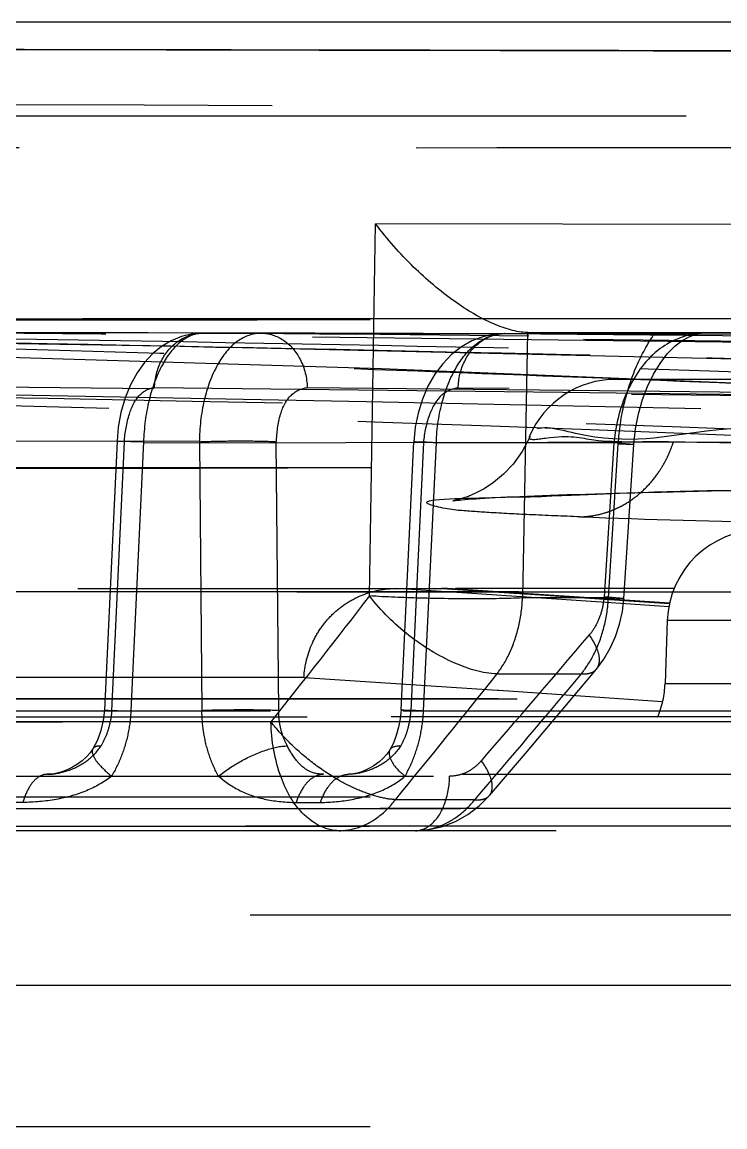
# Model space of a CAD drawing. Header units: millimetres. Extents: x 3819 to 4365, y -2661 to -1889.
# Drawn here: x 4174.694 to 4175.628, y -2173.023 to -2171.555 of the extents above; entities that cross this region are included whole.
import ezdxf

# ---------------------------------------------------------------- set-up
doc = ezdxf.new("R2010")
doc.units = ezdxf.units.MM
doc.header["$LTSCALE"] = 0.1
doc.linetypes.add('HIDDENX2', pattern=[19.05, 12.7, -6.35])
doc.layers.add('HIDDEN', color=8, linetype='HIDDENX2')

msp = doc.modelspace()

# ---------------------------------------------------------------- linework, layer by layer
at = {"layer": 'HIDDEN'}
for p, q in [((4177.6068, -2171.5545), (4171.9817, -2171.5545)), ((4177.4818, -2171.6795), (4166.4815, -2171.6795)), ((4176.5951, -2171.7211), (4167.1357, -2171.7243)), ((4167.5978, -2171.7242), (4176.8263, -2171.721)), ((4175.1556, -2172.3175), (4175.1638, -2171.8227)), ((4175.1638, -2171.8224), (4175.6808, -2171.8234)), ((4175.0118, -2171.9681), (4174.0705, -2171.9667)), ((4175.0832, -2171.9683), (4174.9348, -2171.968)), ((4174.9351, -2171.968), (4175.777, -2171.9697)), ((4175.366, -2171.9672), (4175.3591, -2172.3201)), ((4175.366, -2171.9672), (4175.5348, -2171.9685)), ((4175.6924, -2171.9679), (4175.3661, -2171.9672)), ((4175.371, -2171.9688), (4175.0832, -2171.9683)), ((4175.5962, -2171.9692), (4175.3349, -2171.9687)), ((4175.5965, -2171.9693), (4175.3353, -2171.9687)), ((4175.5348, -2171.9685), (4175.5965, -2171.9693)), ((4178.6058, -2172.0295), (4175.4833, -2172.0295)), ((4174.0134, -2172.1129), (4174.9296, -2172.1114)), ((4174.82, -2172.1119), (4174.8032, -2172.4692)), ((4174.8132, -2172.4701), (4174.8301, -2172.1128)), ((4174.8201, -2172.1118), (4174.8553, -2172.1128)), ((4174.8301, -2172.1128), (4174.8201, -2172.1118)), ((4174.8553, -2172.1128), (4174.8384, -2172.4701)), ((4175.6741, -2172.1128), (4174.8552, -2172.1145)), ((4174.9295, -2172.1129), (4174.9329, -2172.4701)), ((4175.0351, -2172.4701), (4175.0318, -2172.1129)), ((4175.1977, -2172.4691), (4175.2148, -2172.1125)), ((4175.2277, -2172.1134), (4175.2108, -2172.4701)), ((4175.2275, -2172.4701), (4175.2446, -2172.1135)), ((4175.2446, -2172.114), (4175.4806, -2172.1135)), ((4175.4806, -2172.114), (4175.4676, -2172.3188)), ((4175.5071, -2172.1162), (4175.4806, -2172.114)), ((4175.4734, -2172.3201), (4175.4865, -2172.1153)), ((4175.4865, -2172.1153), (4175.5071, -2172.1162)), ((4175.4939, -2172.321), (4175.5071, -2172.1162)), ((4175.5434, -2172.1794), (4175.576, -2172.1786)), ((4175.576, -2172.1786), (4175.6106, -2172.1779)), ((4175.6106, -2172.1779), (4175.647, -2172.1772)), ((4180.1391, -2172.3122), (4172.1791, -2172.3125)), ((4172.8627, -2172.3075), (4175.2518, -2172.3075)), ((4175.251, -2172.3114), (4175.1914, -2172.3075)), ((4175.2586, -2172.3119), (4175.251, -2172.3114)), ((4175.2517, -2172.3075), (4175.2516, -2172.3075)), ((4175.2594, -2172.3078), (4175.2517, -2172.3075)), ((4175.2518, -2172.3076), (4175.2593, -2172.3081)), ((4175.4952, -2172.323), (4175.2592, -2172.3078)), ((4175.2593, -2172.3081), (4175.3894, -2172.3165)), ((4175.5609, -2172.3075), (4175.27, -2172.3075)), ((4175.4734, -2172.3201), (4175.3591, -2172.3201)), ((4175.3894, -2172.3165), (4175.5277, -2172.3258)), ((4175.4939, -2172.321), (4175.4676, -2172.3188)), ((4175.4734, -2172.3201), (4175.4939, -2172.321)), ((4175.5542, -2172.3319), (4175.4702, -2172.3261)), ((4175.5548, -2172.3272), (4175.4952, -2172.323)), ((4175.5277, -2172.3258), (4175.5548, -2172.3277)), ((4175.5517, -2172.3502), (4175.5487, -2172.4339)), ((4178.5374, -2172.3502), (4175.5517, -2172.3502)), ((4175.3253, -2172.4211), (4175.4374, -2172.4211)), ((4175.0692, -2172.426), (4172.7392, -2172.426)), ((4175.0692, -2172.426), (4175.3253, -2172.4427)), ((4175.5487, -2172.4339), (4178.5404, -2172.4339)), ((4175.3253, -2172.4427), (4175.3276, -2172.4428)), ((4175.3276, -2172.4428), (4175.5448, -2172.4579)), ((4172.1769, -2172.4544), (4180.1732, -2172.4544)), ((4182.9466, -2172.4553), (4172.177, -2172.4538)), ((4195.5047, -2172.4781), (4148.4585, -2172.4781)), ((4150.9429, -2172.4782), (4187.1331, -2172.4782)), ((4173.2954, -2172.4701), (4195.2494, -2172.4701)), ((4173.7539, -2172.4702), (4195.2573, -2172.4702)), ((4174.8032, -2172.4692), (4174.8384, -2172.4701)), ((4174.8132, -2172.4701), (4174.8032, -2172.4692)), ((4173.4773, -2172.4848), (4175.025, -2172.4848)), ((4175.7257, -2172.4848), (4174.3671, -2172.4848)), ((4173.3745, -2172.5546), (4195.2637, -2172.5546)), ((4173.9707, -2172.5572), (4175.6929, -2172.5572)), ((4171.9817, -2172.5845), (4177.7948, -2172.5844)), ((4174.6948, -2172.5921), (4174.6606, -2172.5921)), ((4175.0582, -2172.5921), (4175.0906, -2172.5921)), ((4175.2957, -2172.5884), (4175.1902, -2172.5884)), ((4180.2497, -2172.6001), (4172.1016, -2172.6)), ((4172.1017, -2172.5999), (4181.9744, -2172.5999)), ((4171.9809, -2172.6236), (4181.9759, -2172.6235)), ((4181.9759, -2172.6237), (4171.9815, -2172.6236)), ((4177.3088, -2172.6296), (4173.5219, -2172.6296)), ((4181.9819, -2172.7421), (4161.9814, -2172.7421)), ((4177.8218, -2172.8354), (4171.9817, -2172.8352)), ((4171.9816, -2173.0226), (4177.8962, -2173.0234))]:
    msp.add_line(p, q, dxfattribs=at)
for points in [[(4176.5032, -2171.5949), (4176.3341, -2171.5945), (4176.1469, -2171.594), (4175.9437, -2171.5935), (4175.7239, -2171.5929), (4175.4873, -2171.5924), (4175.236, -2171.5919), (4174.9719, -2171.5914), (4174.6964, -2171.591), (4174.4093, -2171.5905), (4174.1108, -2171.5901), (4173.8023, -2171.5898), (4173.4859, -2171.5895), (4173.1632, -2171.5892), (4172.8361, -2171.589), (4172.5053, -2171.5889), (4172.1715, -2171.5888), (4171.8363, -2171.5888), (4171.5013, -2171.5889), (4171.1685, -2171.589), (4170.8394, -2171.5892)], [(4176.4753, -2171.5948), (4176.3074, -2171.5944), (4176.1217, -2171.5939), (4175.9189, -2171.5934), (4175.6998, -2171.5929), (4175.4658, -2171.5923), (4175.2175, -2171.5918), (4174.9559, -2171.5914), (4174.6819, -2171.5909), (4174.3963, -2171.5905), (4174.1014, -2171.5901), (4173.7997, -2171.5897), (4173.4898, -2171.5894), (4173.1725, -2171.5892), (4172.8504, -2171.589), (4172.5253, -2171.5888), (4172.1987, -2171.5888), (4171.8704, -2171.5888), (4171.5407, -2171.5888), (4171.2115, -2171.5889), (4170.885, -2171.5891)], [(4179.1691, -2172.2358), (4178.1549, -2172.1655), (4177.1506, -2172.1054), (4176.1562, -2172.0555), (4175.1717, -2172.0157), (4174.197, -2171.9859), (4173.2323, -2171.9659)], [(4181.5991, -2172.239), (4180.1753, -2172.1663), (4178.7944, -2172.1049), (4177.4565, -2172.0546), (4176.1614, -2172.015), (4174.9093, -2171.9857), (4173.7002, -2171.9663)], [(4175.0115, -2171.9681), (4174.8615, -2171.9678), (4174.7082, -2171.9676), (4174.5525, -2171.9673), (4174.3942, -2171.9671), (4174.2332, -2171.9669), (4174.0703, -2171.9667)], [(4186.3629, -2172.2533), (4184.1961, -2172.1812), (4182.1113, -2172.1178), (4180.1087, -2172.0641), (4178.1882, -2172.0209), (4176.3498, -2171.9887), (4174.5935, -2171.9674)], [(4174.9348, -2171.968), (4174.9202, -2171.9691), (4174.9057, -2171.9726), (4174.892, -2171.9782), (4174.8791, -2171.986), (4174.8672, -2171.9957), (4174.8564, -2172.0073), (4174.8467, -2172.0209), (4174.8381, -2172.0366), (4174.831, -2172.054), (4174.8253, -2172.0736), (4174.8217, -2172.0932), (4174.82, -2172.1118)], [(4190.3637, -2172.3161), (4187.5069, -2172.2319), (4184.7694, -2172.155), (4182.1512, -2172.0885), (4179.6522, -2172.0344), (4177.2725, -2171.994), (4175.0121, -2171.9681)], [(4175.3349, -2171.9687), (4175.3207, -2171.9697), (4175.3062, -2171.9729), (4175.2918, -2171.9784), (4175.2779, -2171.9863), (4175.2649, -2171.9965), (4175.253, -2172.0087), (4175.2425, -2172.0228), (4175.2334, -2172.0387), (4175.2261, -2172.0558), (4175.2204, -2172.0743), (4175.2166, -2172.0933), (4175.2148, -2172.1125)], [(4175.7766, -2171.9697), (4175.6452, -2171.9694), (4175.371, -2171.9688)], [(4175.5071, -2172.1161), (4175.5093, -2172.0952), (4175.5132, -2172.0753), (4175.5186, -2172.0565), (4175.5253, -2172.0389), (4175.5332, -2172.0228), (4175.542, -2172.0083), (4175.5516, -2171.9958), (4175.5616, -2171.9856), (4175.5715, -2171.9779), (4175.5807, -2171.9728), (4175.5888, -2171.9701), (4175.5962, -2171.9692)], [(4175.3694, -2172.1055), (4175.3589, -2172.1256), (4175.3468, -2172.1423), (4175.334, -2172.1558), (4175.3208, -2172.1667), (4175.3081, -2172.175), (4175.2968, -2172.181), (4175.2871, -2172.1851), (4175.2797, -2172.1877), (4175.2743, -2172.1892), (4175.2704, -2172.1902), (4175.2681, -2172.1907), (4175.2667, -2172.1909), (4175.2664, -2172.191), (4175.2669, -2172.1909), (4175.2681, -2172.1908), (4175.2699, -2172.1906), (4175.2723, -2172.1903), (4175.2752, -2172.19), (4175.2786, -2172.1897), (4175.2825, -2172.1893), (4175.2869, -2172.189), (4175.2918, -2172.1886), (4175.2971, -2172.1883), (4175.3029, -2172.1879), (4175.3091, -2172.1875), (4175.3157, -2172.1871), (4175.3229, -2172.1867), (4175.3304, -2172.1863), (4175.3384, -2172.1859), (4175.3469, -2172.1855), (4175.3558, -2172.1851), (4175.3652, -2172.1848), (4175.375, -2172.1844), (4175.3853, -2172.184), (4175.396, -2172.1836), (4175.4071, -2172.1832), (4175.4187, -2172.1828), (4175.4308, -2172.1824), (4175.4433, -2172.182), (4175.4562, -2172.1816), (4175.4696, -2172.1812), (4175.4834, -2172.1808), (4175.4977, -2172.1805), (4175.5125, -2172.1801), (4175.5277, -2172.1797), (4175.5434, -2172.1794)], [(4175.4576, -2172.4148), (4175.4674, -2172.4015), (4175.4759, -2172.3869), (4175.4828, -2172.3715), (4175.4882, -2172.3552), (4175.4919, -2172.3382), (4175.4939, -2172.321)], [(4175.3152, -2172.5828), (4175.3392, -2172.5549), (4175.363, -2172.5269), (4175.3868, -2172.4989), (4175.4105, -2172.4709), (4175.4341, -2172.4428), (4175.4576, -2172.4147)], [(4174.8032, -2172.4692), (4174.8017, -2172.483), (4174.7986, -2172.4966), (4174.7939, -2172.5093), (4174.7879, -2172.5207)], [(4175.1977, -2172.4691), (4175.1966, -2172.4807), (4175.1944, -2172.4921), (4175.1913, -2172.5029), (4175.1874, -2172.5131), (4175.1827, -2172.5222)], [(4174.7879, -2172.5208), (4174.7842, -2172.5261), (4174.7793, -2172.5314), (4174.7737, -2172.5365), (4174.7675, -2172.541), (4174.761, -2172.545), (4174.7544, -2172.5483), (4174.748, -2172.5508), (4174.742, -2172.5526), (4174.7365, -2172.5538), (4174.7316, -2172.5544), (4174.7274, -2172.5546)], [(4175.1826, -2172.5224), (4175.1789, -2172.5278), (4175.1741, -2172.5332), (4175.1682, -2172.5384), (4175.162, -2172.5429), (4175.1557, -2172.5466), (4175.1497, -2172.5495), (4175.1442, -2172.5516), (4175.1393, -2172.553), (4175.1349, -2172.554), (4175.1311, -2172.5544), (4175.128, -2172.5546)], [(4175.2168, -2172.6296), (4175.2349, -2172.6282), (4175.2528, -2172.6242), (4175.2701, -2172.6175), (4175.2865, -2172.6082), (4175.3016, -2172.5966), (4175.3152, -2172.5828)]]:
    msp.add_lwpolyline(points, dxfattribs=at)
for centre, radius, start, end in [((4171.1653, -2369.7547), 197.7356, 86.508012, 89.178679), ((4175.4833, -2172.1545), 0.125, 90, 156.7355), ((4175.6766, -2172.3546), 0.125, 90, 178), ((4164.0051, -2163.7174), 14.0821, 321.49421, 322.35874), ((4170.0594, -2251.6679), 79.5261, 86.098651, 86.25143), ((4163.6177, -2162.3587), 15.4974, 318.9476, 319.76266), ((4164.0697, -2163.4627), 14.3855, 320.62688, 321.4835), ((4163.6028, -2162.5424), 15.4158, 319.33262, 320.14731), ((4175.4238, -2172.4296), 0.125, 336.8957, 358)]:
    msp.add_arc(centre, radius, start, end, dxfattribs=at)
for points, knots in [([(4167.0137, -2171.5962), (4166.9935, -2171.5963), (4166.9608, -2171.5964), (4166.917, -2171.5965), (4166.8811, -2171.5966), (4166.8673, -2171.5967), (4166.8478, -2171.5967), (4166.8618, -2171.5967), (4166.8754, -2171.5966), (4166.925, -2171.5965), (4167.0109, -2171.5962), (4167.1539, -2171.5958), (4167.342, -2171.5952), (4167.6811, -2171.5943), (4168.2029, -2171.5929), (4168.7853, -2171.5917), (4169.3171, -2171.5908), (4169.757, -2171.5902), (4170.2184, -2171.5896), (4170.8646, -2171.5891), (4171.6902, -2171.5887), (4172.5211, -2171.5888), (4173.1813, -2171.5892), (4173.6626, -2171.5896), (4174.1275, -2171.5901), (4174.7026, -2171.5909), (4175.35, -2171.5921), (4175.982, -2171.5935), (4176.3425, -2171.5944), (4176.476, -2171.5948)], [0, 0, 0, 0, 0.005823, 0.010402, 0.013726, 0.015796, 0.016608, 0.017066, 0.018803, 0.021787, 0.031398, 0.045882, 0.065227, 0.089191, 0.149773, 0.225198, 0.267685, 0.312785, 0.360042, 0.409119, 0.51084, 0.613132, 0.663784, 0.713197, 0.76066, 0.806283, 0.889497, 0.959103, 1, 1, 1, 1]), ([(4167.4877, -2171.5948), (4167.6892, -2171.5943), (4168.1481, -2171.5931), (4168.9086, -2171.5915), (4169.7982, -2171.5901), (4170.7804, -2171.5891), (4171.8127, -2171.5887), (4172.8536, -2171.5889), (4173.8566, -2171.5897), (4174.7777, -2171.591), (4175.5869, -2171.5926), (4176.2262, -2171.5941), (4176.727, -2171.5955), (4176.9484, -2171.5962), (4177.1702, -2171.5969), (4177.0002, -2171.5964), (4176.9476, -2171.5962)], [0, 0, 0, 0, 0.061828, 0.140832, 0.233385, 0.334836, 0.44226, 0.550165, 0.654318, 0.74989, 0.833348, 0.901165, 0.950069, 0.977961, 0.983845, 1, 1, 1, 1]), ([(4148.9939, -2171.9481), (4152.8245, -2171.8522), (4160.4868, -2171.7082), (4171.9822, -2171.6362), (4183.4775, -2171.7082), (4191.1398, -2171.8522), (4194.9704, -2171.9482)], [0, 0, 0, 0, 0.25, 0.5, 0.75, 1, 1, 1, 1]), ([(4175.366, -2171.9672), (4175.3506, -2171.9669), (4175.3156, -2171.9558), (4175.2648, -2171.9252), (4175.2118, -2171.8801), (4175.1791, -2171.8431), (4175.1638, -2171.8227)], [0, 0, 0, 0, 0.182421, 0.420177, 0.698724, 1, 1, 1, 1]), ([(4171.9815, -2171.9514), (4172.486, -2171.9514), (4173.4943, -2171.9511), (4175.0052, -2171.9502), (4176.5124, -2171.9494), (4178.0143, -2171.9488), (4179.5086, -2171.9487), (4181.4773, -2171.9489), (4183.4236, -2171.9492), (4185.3361, -2171.9495), (4186.7167, -2171.9497), (4188.0418, -2171.9498), (4189.2894, -2171.9501), (4190.4321, -2171.9502), (4191.4473, -2171.9502), (4192.3194, -2171.9501), (4193.0402, -2171.9499), (4193.545, -2171.9496), (4193.8765, -2171.9494), (4194.1302, -2171.9492), (4194.3896, -2171.949), (4194.6455, -2171.9487), (4194.819, -2171.9484), (4194.935, -2171.9482), (4195.0334, -2171.948), (4195.1459, -2171.9478), (4195.2687, -2171.9476), (4195.3759, -2171.9474), (4195.4676, -2171.9472), (4195.545, -2171.947), (4195.6007, -2171.9468), (4195.6383, -2171.9468), (4195.6613, -2171.9467), (4195.6809, -2171.9467), (4195.6971, -2171.9466), (4195.7085, -2171.9466), (4195.716, -2171.9466), (4195.7203, -2171.9466), (4195.7238, -2171.9466), (4195.7265, -2171.9466), (4195.7282, -2171.9466), (4195.7292, -2171.9467), (4195.7296, -2171.9467), (4195.7297, -2171.9467)], [0, 0, 0, 0, 0.063732, 0.127369, 0.190866, 0.254139, 0.317094, 0.379625, 0.502835, 0.562966, 0.621227, 0.677238, 0.730352, 0.778832, 0.821598, 0.85859, 0.888999, 0.912651, 0.922367, 0.930873, 0.9447, 0.955137, 0.963199, 0.966622, 0.969786, 0.975624, 0.980838, 0.985306, 0.989164, 0.992421, 0.995086, 0.996199, 0.997167, 0.997992, 0.998674, 0.999215, 0.999432, 0.999615, 0.999763, 0.999877, 0.999956, 0.999982, 1, 1, 1, 1]), ([(4194.9704, -2171.9482), (4194.9101, -2171.9483), (4194.7739, -2171.9485), (4194.5568, -2171.9488), (4194.2956, -2171.9491), (4194.0007, -2171.9493), (4193.6528, -2171.9495), (4193.2369, -2171.9498), (4192.7245, -2171.95), (4192.1017, -2171.9501), (4191.3769, -2171.9502), (4190.5652, -2171.9502), (4189.6791, -2171.9502), (4188.7619, -2171.95), (4187.8218, -2171.9498), (4186.9124, -2171.9497), (4186.0146, -2171.9495), (4185.0865, -2171.9494), (4184.0951, -2171.9493), (4183.0971, -2171.9491), (4182.1426, -2171.949), (4181.2922, -2171.9489), (4180.4947, -2171.9488), (4179.7456, -2171.9487), (4178.9887, -2171.9486), (4178.2535, -2171.9485), (4177.5457, -2171.9485), (4176.9102, -2171.9486), (4176.3179, -2171.9487), (4175.7865, -2171.9489), (4175.2718, -2171.949), (4174.7815, -2171.9493), (4174.2982, -2171.9494), (4173.8296, -2171.9497), (4173.3682, -2171.9499), (4172.9101, -2171.9501), (4172.4479, -2171.9504), (4172.1372, -2171.9504), (4171.9817, -2171.9504)], [0, 0, 0, 0, 0.007865, 0.01778, 0.028328, 0.041955, 0.056264, 0.073729, 0.096226, 0.123137, 0.154999, 0.190818, 0.229056, 0.270639, 0.310512, 0.35174, 0.389304, 0.427678, 0.472863, 0.518671, 0.557925, 0.597414, 0.62966, 0.661992, 0.695165, 0.728437, 0.757945, 0.787531, 0.811366, 0.835242, 0.856876, 0.878536, 0.899228, 0.919939, 0.939685, 0.959446, 0.979719, 1, 1, 1, 1]), ([(4173.2312, -2171.9659), (4173.4305, -2171.969), (4173.8124, -2171.9763), (4174.3611, -2171.9901), (4174.8628, -2172.0055), (4175.3208, -2172.0218), (4175.7395, -2172.0386), (4176.1218, -2172.0553), (4176.4707, -2172.0719), (4176.7896, -2172.0882), (4177.0806, -2172.1036), (4177.3432, -2172.1182), (4177.5789, -2172.1325), (4177.7943, -2172.146), (4177.9922, -2172.1579), (4178.1656, -2172.1681), (4178.3115, -2172.1794), (4178.437, -2172.1892), (4178.5535, -2172.1973), (4178.6634, -2172.2049), (4178.7646, -2172.2119), (4178.857, -2172.2184), (4178.9434, -2172.2245), (4179.0307, -2172.2303), (4179.1227, -2172.2349), (4179.2127, -2172.2385), (4179.2929, -2172.2427), (4179.3633, -2172.2477), (4179.433, -2172.2528), (4179.5056, -2172.2582), (4179.5772, -2172.2636), (4179.6433, -2172.2686), (4179.7021, -2172.2731), (4179.7544, -2172.2772), (4179.8014, -2172.2808), (4179.8437, -2172.2841), (4179.882, -2172.2871), (4179.9168, -2172.2899), (4179.9485, -2172.2924), (4179.9773, -2172.2947), (4180.0035, -2172.2968), (4180.0274, -2172.2987), (4180.0493, -2172.3005), (4180.0692, -2172.3021), (4180.0873, -2172.3036), (4180.1038, -2172.305), (4180.119, -2172.3062), (4180.1324, -2172.3074), (4180.1456, -2172.3082), (4180.1518, -2172.3098), (4180.1626, -2172.3092), (4180.158, -2172.3129), (4180.1503, -2172.3108), (4180.1434, -2172.3121), (4180.1391, -2172.3122)], [0, 0, 0, 0, 0.085898, 0.1646, 0.236515, 0.302172, 0.362109, 0.417091, 0.467033, 0.51264, 0.554692, 0.592596, 0.625983, 0.656442, 0.68559, 0.711449, 0.73126, 0.748681, 0.765679, 0.781595, 0.796157, 0.809383, 0.821519, 0.833477, 0.847089, 0.861216, 0.872267, 0.881681, 0.891627, 0.902392, 0.913051, 0.922581, 0.930971, 0.938465, 0.94519, 0.95126, 0.956759, 0.961756, 0.966301, 0.970439, 0.974209, 0.977645, 0.980778, 0.983637, 0.986253, 0.988622, 0.990789, 0.992785, 0.994552, 0.995992, 0.996809, 0.99698, 0.998161, 1, 1, 1, 1]), ([(4173.6126, -2171.9662), (4173.8016, -2171.9692), (4174.1637, -2171.9761), (4174.684, -2171.9887), (4175.1602, -2172.0028), (4175.5952, -2172.0175), (4175.9934, -2172.0328), (4176.3582, -2172.0481), (4176.6916, -2172.063), (4176.9962, -2172.078), (4177.2746, -2172.0924), (4177.5299, -2172.1058), (4177.7627, -2172.1188), (4177.9741, -2172.1312), (4178.165, -2172.1424), (4178.3381, -2172.1537), (4178.4999, -2172.1631), (4178.6423, -2172.1752), (4178.7632, -2172.1771), (4178.8609, -2172.1982), (4178.9523, -2172.2144), (4179.0436, -2172.2203), (4179.1288, -2172.2258), (4179.2062, -2172.231), (4179.2765, -2172.2357), (4179.3417, -2172.2398), (4179.4057, -2172.2417), (4179.4765, -2172.236), (4179.5565, -2172.2326), (4179.6376, -2172.2503), (4179.7162, -2172.2609), (4179.7924, -2172.2676), (4179.8679, -2172.2739), (4179.9395, -2172.2795), (4180.0039, -2172.2846), (4180.061, -2172.2891), (4180.1121, -2172.2931), (4180.1581, -2172.2967), (4180.1997, -2172.3), (4180.2375, -2172.303), (4180.2719, -2172.3057), (4180.3032, -2172.3082), (4180.3318, -2172.3104), (4180.3579, -2172.3125), (4180.3817, -2172.3144), (4180.4035, -2172.3161), (4180.4234, -2172.3177), (4180.4416, -2172.3191), (4180.4583, -2172.3203), (4180.4736, -2172.3215), (4180.4876, -2172.3225), (4180.5004, -2172.3234), (4180.5121, -2172.3241), (4180.5227, -2172.3247), (4180.5321, -2172.3251), (4180.5401, -2172.3249), (4180.5459, -2172.3246), (4180.5509, -2172.3214), (4180.5465, -2172.3156), (4180.5387, -2172.3132), (4180.5315, -2172.3122), (4180.5274, -2172.3123)], [0, 0, 0, 0, 0.081261, 0.155751, 0.223797, 0.286087, 0.342926, 0.395135, 0.443125, 0.48643, 0.526248, 0.563026, 0.596327, 0.62654, 0.654067, 0.678569, 0.701147, 0.723717, 0.740068, 0.752959, 0.766582, 0.779975, 0.792249, 0.8033, 0.81333, 0.822547, 0.831369, 0.840819, 0.853128, 0.865565, 0.876348, 0.887213, 0.898479, 0.908918, 0.91809, 0.926249, 0.933556, 0.940139, 0.946096, 0.951506, 0.956431, 0.960921, 0.965017, 0.968756, 0.972172, 0.975295, 0.978153, 0.980768, 0.983162, 0.985356, 0.987363, 0.989197, 0.990871, 0.992394, 0.993754, 0.994925, 0.995814, 0.99635, 0.996965, 0.998222, 1, 1, 1, 1]), ([(4173.6994, -2171.9663), (4174.0071, -2171.9701), (4174.5651, -2171.9786), (4175.3768, -2171.995), (4176.1002, -2172.0129), (4176.7538, -2172.0316), (4177.3055, -2172.0494), (4177.7668, -2172.0653), (4178.1783, -2172.0805), (4178.5802, -2172.0967), (4178.9727, -2172.1122), (4179.3347, -2172.1275), (4179.6444, -2172.1437), (4179.9174, -2172.1574), (4180.1588, -2172.1662), (4180.3922, -2172.1743), (4180.6171, -2172.1992), (4180.8413, -2172.2387), (4181.051, -2172.2519), (4181.2498, -2172.2597), (4181.4493, -2172.244), (4181.6455, -2172.2323), (4181.813, -2172.2794), (4181.9473, -2172.2993), (4182.0534, -2172.3112), (4182.1427, -2172.3196), (4182.2194, -2172.3261), (4182.2857, -2172.3312), (4182.3436, -2172.3353), (4182.3944, -2172.3388), (4182.4395, -2172.3417), (4182.4798, -2172.3443), (4182.5163, -2172.3465), (4182.55, -2172.3484), (4182.5816, -2172.3502), (4182.6123, -2172.3519), (4182.643, -2172.3533), (4182.6808, -2172.3551), (4182.7277, -2172.3566), (4182.7815, -2172.3582), (4182.837, -2172.3557), (4182.8805, -2172.3594), (4182.9218, -2172.3349), (4182.9061, -2172.3128), (4182.8995, -2172.3132)], [0, 0, 0, 0, 0.099701, 0.180826, 0.263056, 0.334141, 0.392697, 0.441911, 0.483682, 0.526118, 0.572255, 0.610957, 0.643517, 0.672723, 0.699528, 0.721784, 0.748357, 0.772797, 0.795468, 0.816394, 0.837136, 0.860399, 0.879352, 0.893082, 0.904361, 0.913942, 0.922168, 0.929286, 0.935496, 0.940952, 0.945803, 0.950131, 0.954045, 0.957661, 0.961049, 0.964303, 0.967611, 0.97103, 0.976565, 0.982799, 0.988557, 0.994235, 0.997881, 1, 1, 1, 1]), ([(4182.8995, -2172.3132), (4182.9265, -2172.3118), (4183.0205, -2172.3077), (4182.8651, -2172.2871), (4182.7313, -2172.2858), (4182.4556, -2172.2702), (4182.1349, -2172.2593), (4181.7555, -2172.2454), (4181.3453, -2172.2309), (4180.9789, -2172.2151), (4180.6553, -2172.1943), (4180.2819, -2172.1714), (4179.8145, -2172.1529), (4179.2722, -2172.1263), (4178.6947, -2172.1028), (4178.0309, -2172.0762), (4177.2905, -2172.0498), (4176.4665, -2172.0237), (4175.614, -2172.0007), (4174.6775, -2171.9804), (4174.0419, -2171.9705), (4173.6994, -2171.9663)], [0, 0, 0, 0, 0.00864, 0.014652, 0.03226, 0.064401, 0.095957, 0.137352, 0.185129, 0.227664, 0.254722, 0.288956, 0.347449, 0.404508, 0.462822, 0.532499, 0.617258, 0.70004, 0.796475, 0.890317, 1, 1, 1, 1]), ([(4174.0705, -2171.9667), (4174.3685, -2171.9704), (4174.9381, -2171.9792), (4175.7545, -2171.9961), (4176.4973, -2172.015), (4177.1729, -2172.035), (4177.7879, -2172.0552), (4178.3467, -2172.0752), (4178.8549, -2172.0951), (4179.3141, -2172.1136), (4179.7261, -2172.1313), (4180.0982, -2172.1487), (4180.4343, -2172.1638), (4180.7284, -2172.1769), (4180.98, -2172.191), (4181.1988, -2172.2028), (4181.4002, -2172.213), (4181.5869, -2172.2225), (4181.7669, -2172.2319), (4181.9428, -2172.2392), (4182.1061, -2172.2453), (4182.2462, -2172.2524), (4182.3621, -2172.2586), (4182.463, -2172.2641), (4182.5523, -2172.2689), (4182.6321, -2172.2733), (4182.7039, -2172.2773), (4182.7687, -2172.2809), (4182.8276, -2172.2842), (4182.881, -2172.2872), (4182.9296, -2172.29), (4182.974, -2172.2925), (4183.0144, -2172.2948), (4183.0512, -2172.297), (4183.0849, -2172.2989), (4183.1156, -2172.3007), (4183.1437, -2172.3023), (4183.1694, -2172.3038), (4183.1929, -2172.3052), (4183.2142, -2172.3065), (4183.2336, -2172.3076), (4183.251, -2172.3087), (4183.2657, -2172.3097), (4183.2791, -2172.3107), (4183.2852, -2172.3111), (4183.2939, -2172.3122), (4183.286, -2172.3134), (4183.2834, -2172.3132), (4183.2804, -2172.3133)], [0, 0, 0, 0, 0.096751, 0.184962, 0.265104, 0.337953, 0.404413, 0.464865, 0.519483, 0.569537, 0.614059, 0.65337, 0.690453, 0.723281, 0.748937, 0.77227, 0.794411, 0.814426, 0.832968, 0.852912, 0.871569, 0.886034, 0.898437, 0.909251, 0.918865, 0.92746, 0.935198, 0.942198, 0.948549, 0.954324, 0.959579, 0.964366, 0.968732, 0.972715, 0.976353, 0.979677, 0.982715, 0.985493, 0.988029, 0.99034, 0.992439, 0.99433, 0.995984, 0.997351, 0.998323, 0.998726, 0.999047, 1, 1, 1, 1]), ([(4188.1348, -2172.3154), (4188.0406, -2172.3115), (4187.8343, -2172.3162), (4187.4973, -2172.3145), (4187.1028, -2172.3022), (4186.6675, -2172.2642), (4186.2101, -2172.2486), (4185.7309, -2172.2318), (4185.2047, -2172.214), (4184.6024, -2172.1943), (4183.9161, -2172.1725), (4183.1433, -2172.1487), (4182.2747, -2172.1221), (4181.3031, -2172.0949), (4180.2196, -2172.0664), (4179.0146, -2172.0378), (4177.6751, -2172.0101), (4176.1862, -2171.9851), (4175.1422, -2171.9725), (4174.5931, -2171.9674)], [0, 0, 0, 0, 0.020886, 0.045648, 0.074644, 0.108252, 0.142373, 0.175979, 0.214437, 0.258965, 0.309439, 0.366477, 0.430193, 0.501884, 0.581704, 0.670234, 0.76879, 0.878402, 1, 1, 1, 1]), ([(4174.9351, -2171.968), (4174.9247, -2171.9679), (4174.9009, -2171.9783), (4174.8769, -2172.0122), (4174.8603, -2172.0586), (4174.8559, -2172.0941), (4174.8552, -2172.1128)], [0, 0, 0, 0, 0.175666, 0.402268, 0.684798, 1, 1, 1, 1]), ([(4174.8699, -2172.0405), (4174.8703, -2172.0282), (4174.8763, -2172.0039), (4174.9, -2171.9756), (4174.9237, -2171.968), (4174.9351, -2171.968)], [0, 0, 0, 0, 0.345748, 0.678469, 1, 1, 1, 1]), ([(4175.0118, -2171.9681), (4175.0007, -2171.968), (4174.9757, -2171.9778), (4174.9501, -2172.0119), (4174.9335, -2172.0586), (4174.9297, -2172.0942), (4174.9296, -2172.1128)], [0, 0, 0, 0, 0.184397, 0.411927, 0.690201, 1, 1, 1, 1]), ([(4188.4668, -2172.3156), (4188.371, -2172.3117), (4188.1638, -2172.3039), (4187.8276, -2172.2919), (4187.4402, -2172.2785), (4186.9964, -2172.2636), (4186.4953, -2172.2475), (4185.9379, -2172.2294), (4185.3209, -2172.2087), (4184.6215, -2172.1853), (4183.8268, -2172.161), (4182.9212, -2172.133), (4181.9085, -2172.1041), (4180.7776, -2172.0736), (4179.5225, -2172.0429), (4178.1298, -2172.0132), (4176.5852, -2171.9866), (4175.5034, -2171.9734), (4174.9351, -2171.968)], [0, 0, 0, 0, 0.021231, 0.045963, 0.074553, 0.107144, 0.144367, 0.185681, 0.23072, 0.281188, 0.340774, 0.406927, 0.481984, 0.565314, 0.657643, 0.760226, 0.874042, 1, 1, 1, 1]), ([(4175.0118, -2171.9681), (4175.0221, -2171.9681), (4175.044, -2171.9754), (4175.0667, -2172.0031), (4175.0726, -2172.0275), (4175.0729, -2172.0405)], [0, 0, 0, 0, 0.299509, 0.623662, 1, 1, 1, 1]), ([(4190.3624, -2172.316), (4190.02, -2172.3059), (4189.2566, -2172.2831), (4188.0326, -2172.2473), (4186.6356, -2172.2069), (4185.0928, -2172.1639), (4183.3895, -2172.1187), (4181.5256, -2172.073), (4179.4986, -2172.0296), (4177.309, -2171.9923), (4175.7955, -2171.9747), (4175.0118, -2171.9681)], [0, 0, 0, 0, 0.066936, 0.149212, 0.239255, 0.339989, 0.450754, 0.572156, 0.704266, 0.846881, 1, 1, 1, 1]), ([(4175.2446, -2172.1135), (4175.2452, -2172.0946), (4175.2504, -2172.0585), (4175.2695, -2172.0116), (4175.2978, -2171.978), (4175.3237, -2171.9686), (4175.3353, -2171.9687)], [0, 0, 0, 0, 0.306786, 0.583461, 0.812147, 1, 1, 1, 1]), ([(4175.2736, -2172.0411), (4175.2739, -2172.0288), (4175.2795, -2172.0051), (4175.3015, -2171.9767), (4175.3242, -2171.9687), (4175.3353, -2171.9687)], [0, 0, 0, 0, 0.355319, 0.681732, 1, 1, 1, 1]), ([(4175.3353, -2171.9687), (4176.1085, -2171.9754), (4177.6034, -2171.993), (4179.7682, -2172.03), (4181.7769, -2172.073), (4183.6297, -2172.1184), (4185.3283, -2172.1634), (4186.8718, -2172.2063), (4188.2753, -2172.2467), (4189.5133, -2172.2827), (4190.2893, -2172.3057), (4190.6395, -2172.316)], [0, 0, 0, 0, 0.151541, 0.292973, 0.424288, 0.545286, 0.656171, 0.757283, 0.847871, 0.931329, 1, 1, 1, 1]), ([(4175.5965, -2171.9693), (4175.5773, -2171.9691), (4175.5357, -2171.9862), (4175.4952, -2172.0418), (4175.4831, -2172.0888), (4175.4806, -2172.114)], [0, 0, 0, 0, 0.288016, 0.621437, 1, 1, 1, 1]), ([(4175.4865, -2172.1153), (4175.4877, -2172.0973), (4175.4928, -2172.0621), (4175.509, -2172.0123), (4175.5254, -2171.9822), (4175.5348, -2171.9685)], [0, 0, 0, 0, 0.345265, 0.681355, 1, 1, 1, 1]), ([(4180.2109, -2172.3851), (4179.4437, -2172.3209), (4177.9092, -2172.2096), (4175.6064, -2172.0941), (4174.0713, -2172.0515), (4173.3042, -2172.0388)], [0, 0, 0, 0, 0.333958, 0.66724, 1, 1, 1, 1]), ([(4173.5395, -2172.0388), (4174.3086, -2172.0517), (4175.8468, -2172.0946), (4178.1523, -2172.21), (4179.6875, -2172.321), (4180.4545, -2172.385)], [0, 0, 0, 0, 0.333263, 0.666545, 1, 1, 1, 1]), ([(4173.7703, -2172.0388), (4174.7922, -2172.0533), (4176.8368, -2172.0982), (4179.9038, -2172.214), (4181.9481, -2172.3233), (4182.9703, -2172.386)], [0, 0, 0, 0, 0.332999, 0.666308, 1, 1, 1, 1]), ([(4188.1993, -2172.3879), (4186.6392, -2172.3304), (4183.5746, -2172.228), (4179.0609, -2172.1015), (4176.107, -2172.0547), (4174.6581, -2172.0399)], [0, 0, 0, 0, 0.345747, 0.679093, 1, 1, 1, 1]), ([(4174.8297, -2172.1127), (4174.8306, -2172.1002), (4174.8342, -2172.0782), (4174.8465, -2172.0505), (4174.8624, -2172.0411), (4174.8695, -2172.0405)], [0, 0, 0, 0, 0.4271, 0.757015, 1, 1, 1, 1]), ([(4174.8695, -2172.0405), (4176.3188, -2172.0556), (4179.2718, -2172.1028), (4183.7821, -2172.2294), (4186.8431, -2172.331), (4188.4008, -2172.388)], [0, 0, 0, 0, 0.321217, 0.65454, 1, 1, 1, 1]), ([(4175.0321, -2172.1128), (4175.0324, -2172.1004), (4175.0349, -2172.0782), (4175.0481, -2172.0497), (4175.0654, -2172.0411), (4175.0732, -2172.0405)], [0, 0, 0, 0, 0.414772, 0.740088, 1, 1, 1, 1]), ([(4175.0732, -2172.0405), (4176.7186, -2172.0564), (4180.0699, -2172.1047), (4185.1864, -2172.2344), (4188.6576, -2172.3334), (4190.4232, -2172.3884)], [0, 0, 0, 0, 0.321507, 0.654857, 1, 1, 1, 1]), ([(4175.2733, -2172.0411), (4175.2656, -2172.0415), (4175.2482, -2172.05), (4175.2331, -2172.0779), (4175.2287, -2172.1006), (4175.2274, -2172.1134)], [0, 0, 0, 0, 0.251335, 0.577691, 1, 1, 1, 1]), ([(4190.577, -2172.3884), (4188.8179, -2172.3338), (4185.3585, -2172.2354), (4180.2575, -2172.1059), (4176.9151, -2172.0573), (4175.2733, -2172.0411)], [0, 0, 0, 0, 0.344905, 0.678229, 1, 1, 1, 1]), ([(4176.6466, -2172.0936), (4176.5092, -2172.0937), (4176.252, -2172.092), (4175.9102, -2172.101), (4175.6278, -2172.0843), (4175.4839, -2172.1223), (4175.3765, -2172.0864), (4175.3684, -2172.1052)], [0, 0, 0, 0, 0.322632, 0.599787, 0.815685, 0.95208, 1, 1, 1, 1]), ([(4175.0318, -2172.1129), (4175.0222, -2172.1123), (4175.0001, -2172.1118), (4174.966, -2172.1118), (4174.9416, -2172.1124), (4174.9295, -2172.1129)], [0, 0, 0, 0, 0.283743, 0.64708, 1, 1, 1, 1]), ([(4175.2277, -2172.1134), (4175.2235, -2172.1132), (4175.2097, -2172.1125), (4175.2296, -2172.1126), (4175.2366, -2172.1131), (4175.2446, -2172.1135)], [0, 0, 0, 0, 0.29992, 0.429289, 1, 1, 1, 1]), ([(4175.3684, -2172.1052), (4175.3656, -2172.1117), (4175.4182, -2172.1013), (4175.4584, -2172.1153), (4175.5247, -2172.1117), (4175.5599, -2172.1124)], [0, 0, 0, 0, 0.111653, 0.447756, 1, 1, 1, 1]), ([(4175.4354, -2172.2123), (4175.4414, -2172.2122), (4175.4536, -2172.2111), (4175.469, -2172.2072), (4175.4815, -2172.2025), (4175.4947, -2172.1961), (4175.5103, -2172.1859), (4175.5269, -2172.1706), (4175.5386, -2172.1558), (4175.5466, -2172.1429), (4175.5519, -2172.133), (4175.5563, -2172.1228), (4175.5588, -2172.1159), (4175.5599, -2172.1124)], [0, 0, 0, 0, 0.105652, 0.21544, 0.278029, 0.341729, 0.471723, 0.604342, 0.737916, 0.804384, 0.870378, 0.935673, 1, 1, 1, 1]), ([(4175.5599, -2172.1124), (4175.6423, -2172.114), (4175.8341, -2172.1165), (4176.1556, -2172.1194), (4176.5357, -2172.1216), (4176.9495, -2172.1231), (4177.2337, -2172.1234), (4177.3769, -2172.1234)], [0, 0, 0, 0, 0.135935, 0.316807, 0.530717, 0.763557, 1, 1, 1, 1]), ([(4196.002, -2172.1441), (4196.0018, -2172.1441), (4196.0015, -2172.1441), (4196.0005, -2172.1441), (4195.9987, -2172.1441), (4195.9961, -2172.1441), (4195.9925, -2172.1441), (4195.9882, -2172.1441), (4195.9807, -2172.1441), (4195.9693, -2172.1441), (4195.9531, -2172.1441), (4195.9335, -2172.1442), (4195.9105, -2172.1442), (4195.873, -2172.1443), (4195.8173, -2172.1445), (4195.7399, -2172.1446), (4195.6483, -2172.1448), (4195.5412, -2172.1451), (4195.4184, -2172.1453), (4195.3059, -2172.1455), (4195.2075, -2172.1457), (4195.0913, -2172.1459), (4194.9169, -2172.1462), (4194.6591, -2172.1465), (4194.3971, -2172.1468), (4194.1403, -2172.147), (4193.8033, -2172.1472), (4193.2885, -2172.1474), (4192.5523, -2172.1476), (4191.6605, -2172.1478), (4190.6223, -2172.1478), (4189.4547, -2172.1476), (4188.1828, -2172.1474), (4186.8357, -2172.1472), (4185.4358, -2172.147), (4183.5024, -2172.1467), (4181.5382, -2172.1464), (4179.5544, -2172.1462), (4178.0511, -2172.1463), (4176.5405, -2172.1469), (4175.0243, -2172.1478), (4173.504, -2172.1486), (4172.4894, -2172.1489), (4171.9816, -2172.149)], [0, 0, 0, 0, 0.000018, 0.000044, 0.000122, 0.000234, 0.00038, 0.000561, 0.000776, 0.001311, 0.001985, 0.002801, 0.003758, 0.004858, 0.007491, 0.01071, 0.014522, 0.018937, 0.024088, 0.029858, 0.032987, 0.036376, 0.044374, 0.054763, 0.068576, 0.077093, 0.086843, 0.110664, 0.141389, 0.178788, 0.222043, 0.271058, 0.324611, 0.3809, 0.439303, 0.499452, 0.622372, 0.684611, 0.747218, 0.810128, 0.873273, 0.936586, 1, 1, 1, 1]), ([(4171.9819, -2172.1476), (4172.4919, -2172.1476), (4173.5105, -2172.1474), (4175.0357, -2172.1467), (4176.5548, -2172.1462), (4178.0663, -2172.1458), (4179.57, -2172.1459), (4181.5576, -2172.1462), (4183.9986, -2172.1466), (4186.3946, -2172.1469), (4188.2335, -2172.1472), (4189.509, -2172.1474), (4190.5105, -2172.1475), (4191.2495, -2172.1475), (4191.753, -2172.1475), (4192.2193, -2172.1474), (4192.6456, -2172.1474), (4193.0303, -2172.1473), (4193.4615, -2172.1471), (4193.9083, -2172.1469), (4194.3487, -2172.1466), (4194.681, -2172.1463), (4194.9323, -2172.1459), (4195.1273, -2172.1456), (4195.2869, -2172.1453), (4195.4247, -2172.145), (4195.5766, -2172.1447), (4195.7299, -2172.1444), (4195.8706, -2172.1441), (4195.9551, -2172.144), (4195.9927, -2172.1439), (4196.0021, -2172.1439)], [0, 0, 0, 0, 0.063689, 0.12722, 0.190484, 0.253422, 0.316005, 0.378287, 0.501663, 0.620872, 0.677539, 0.731322, 0.780187, 0.802618, 0.82362, 0.843074, 0.860853, 0.87686, 0.891117, 0.91471, 0.932661, 0.94612, 0.956222, 0.964048, 0.970467, 0.976161, 0.981256, 0.989445, 0.995302, 0.998822, 1, 1, 1, 1]), ([(4175.2735, -2172.2037), (4175.2598, -2172.2024), (4175.1956, -2172.1889), (4175.401, -2172.1858), (4175.5279, -2172.1776), (4175.8567, -2172.1741), (4176.217, -2172.1705), (4176.649, -2172.1696), (4177.1036, -2172.1705), (4177.5599, -2172.1736), (4177.9851, -2172.1785), (4178.348, -2172.1849), (4178.5651, -2172.1906), (4178.6582, -2172.194)], [0, 0, 0, 0, 0.011907, 0.036503, 0.094401, 0.181263, 0.29153, 0.417596, 0.5513, 0.686015, 0.81207, 0.919349, 1, 1, 1, 1]), ([(4175.4354, -2172.2123), (4175.5269, -2172.2158), (4175.7379, -2172.2213), (4176.0869, -2172.2275), (4176.493, -2172.2322), (4176.947, -2172.2351), (4177.4167, -2172.236), (4177.8756, -2172.2347), (4178.2487, -2172.2311), (4178.5784, -2172.2268), (4178.703, -2172.22), (4178.8963, -2172.2153), (4178.8335, -2172.2035), (4178.8196, -2172.2024)], [0, 0, 0, 0, 0.079213, 0.182627, 0.301936, 0.430579, 0.575089, 0.70944, 0.823457, 0.909776, 0.965375, 0.987935, 1, 1, 1, 1]), ([(4175.4354, -2172.2123), (4175.413, -2172.2114), (4175.3726, -2172.2098), (4175.3186, -2172.207), (4175.2871, -2172.2048), (4175.2735, -2172.2037)], [0, 0, 0, 0, 0.414614, 0.748452, 1, 1, 1, 1]), ([(4172.1791, -2172.3118), (4172.6254, -2172.3118), (4173.5176, -2172.3118), (4174.8659, -2172.3117), (4176.2228, -2172.3116), (4177.587, -2172.3117), (4178.9457, -2172.3118), (4180.2848, -2172.3122), (4181.6019, -2172.3126), (4182.4684, -2172.313), (4182.8995, -2172.3132)], [0, 0, 0, 0, 0.124907, 0.249662, 0.377317, 0.504609, 0.63142, 0.757526, 0.87934, 1, 1, 1, 1]), ([(4175.0685, -2172.426), (4175.0694, -2172.4103), (4175.0752, -2172.3868), (4175.0907, -2172.3593), (4175.1061, -2172.3413), (4175.1246, -2172.3266), (4175.1523, -2172.3122), (4175.1758, -2172.3075), (4175.1912, -2172.3075)], [0, 0, 0, 0, 0.251277, 0.377465, 0.502942, 0.62798, 0.752907, 1, 1, 1, 1]), ([(4175.3591, -2172.3201), (4175.3385, -2172.321), (4175.2931, -2172.3217), (4175.2253, -2172.3208), (4175.1781, -2172.3189), (4175.1556, -2172.3175)], [0, 0, 0, 0, 0.303695, 0.668217, 1, 1, 1, 1]), ([(4175.3253, -2172.4211), (4175.3061, -2172.4205), (4175.2637, -2172.4074), (4175.2059, -2172.3716), (4175.1708, -2172.3372), (4175.1559, -2172.3175)], [0, 0, 0, 0, 0.284311, 0.635994, 1, 1, 1, 1]), ([(4175.3253, -2172.4211), (4175.3322, -2172.4121), (4175.3441, -2172.3916), (4175.3554, -2172.3572), (4175.3586, -2172.3326), (4175.3591, -2172.3201)], [0, 0, 0, 0, 0.315793, 0.651763, 1, 1, 1, 1]), ([(4175.4374, -2172.4211), (4175.4446, -2172.4121), (4175.4571, -2172.3917), (4175.4691, -2172.3573), (4175.4727, -2172.3327), (4175.4734, -2172.3201)], [0, 0, 0, 0, 0.318023, 0.652912, 1, 1, 1, 1]), ([(4175.4676, -2172.3188), (4175.467, -2172.3253), (4175.4648, -2172.3378), (4175.4582, -2172.355), (4175.4517, -2172.365), (4175.448, -2172.3693)], [0, 0, 0, 0, 0.355182, 0.691051, 1, 1, 1, 1]), ([(4175.4576, -2172.4147), (4175.4601, -2172.4117), (4175.4628, -2172.4019), (4175.4583, -2172.3858), (4175.4521, -2172.375), (4175.448, -2172.3693)], [0, 0, 0, 0, 0.244055, 0.570926, 1, 1, 1, 1]), ([(4175.4374, -2172.4211), (4175.4402, -2172.4213), (4175.4454, -2172.4212), (4175.4525, -2172.4192), (4175.4562, -2172.4164), (4175.4576, -2172.4147)], [0, 0, 0, 0, 0.383245, 0.708461, 1, 1, 1, 1]), ([(4174.7987, -2172.517), (4174.8015, -2172.5124), (4174.8064, -2172.5026), (4174.8113, -2172.4867), (4174.8129, -2172.4757), (4174.8133, -2172.4702)], [0, 0, 0, 0, 0.329059, 0.662613, 1, 1, 1, 1]), ([(4174.8385, -2172.4701), (4174.838, -2172.4804), (4174.8354, -2172.5008), (4174.8267, -2172.5303), (4174.8179, -2172.5486), (4174.8127, -2172.5572)], [0, 0, 0, 0, 0.337171, 0.671469, 1, 1, 1, 1]), ([(4175.0351, -2172.4701), (4175.0255, -2172.4695), (4175.0034, -2172.469), (4174.9693, -2172.4691), (4174.9449, -2172.4695), (4174.9329, -2172.4701)], [0, 0, 0, 0, 0.28321, 0.647587, 1, 1, 1, 1]), ([(4174.9549, -2172.5572), (4174.9502, -2172.5486), (4174.9421, -2172.5303), (4174.9348, -2172.5008), (4174.933, -2172.4804), (4174.9329, -2172.4701)], [0, 0, 0, 0, 0.325168, 0.658516, 1, 1, 1, 1]), ([(4175.0466, -2172.517), (4175.0441, -2172.5124), (4175.0397, -2172.5025), (4175.0359, -2172.4867), (4175.035, -2172.4757), (4175.0351, -2172.4702)], [0, 0, 0, 0, 0.326268, 0.659646, 1, 1, 1, 1]), ([(4175.2108, -2172.4701), (4175.2065, -2172.4698), (4175.1923, -2172.4691), (4175.2127, -2172.4693), (4175.2197, -2172.4697), (4175.2275, -2172.4701)], [0, 0, 0, 0, 0.302671, 0.446099, 1, 1, 1, 1]), ([(4175.1972, -2172.517), (4175.1999, -2172.5124), (4175.2046, -2172.5025), (4175.209, -2172.4867), (4175.2105, -2172.4757), (4175.2108, -2172.4702)], [0, 0, 0, 0, 0.32746, 0.662391, 1, 1, 1, 1]), ([(4175.2029, -2172.5572), (4175.2078, -2172.5485), (4175.2163, -2172.5302), (4175.2246, -2172.5008), (4175.2271, -2172.4804), (4175.2275, -2172.4701)], [0, 0, 0, 0, 0.326465, 0.661057, 1, 1, 1, 1]), ([(4175.1153, -2172.5627), (4175.1037, -2172.5561), (4175.0811, -2172.5411), (4175.0507, -2172.515), (4175.0327, -2172.4951), (4175.0247, -2172.4848)], [0, 0, 0, 0, 0.333639, 0.673529, 1, 1, 1, 1]), ([(4175.1153, -2172.6296), (4175.0995, -2172.6296), (4175.0637, -2172.6115), (4175.0332, -2172.5559), (4175.0252, -2172.51), (4175.0247, -2172.4848)], [0, 0, 0, 0, 0.256251, 0.589495, 1, 1, 1, 1]), ([(4174.7276, -2172.5546), (4174.7363, -2172.5545), (4174.7545, -2172.551), (4174.7798, -2172.5388), (4174.7933, -2172.5249), (4174.7987, -2172.517)], [0, 0, 0, 0, 0.3155, 0.657035, 1, 1, 1, 1]), ([(4174.7879, -2172.5208), (4174.7864, -2172.5232), (4174.7884, -2172.5323), (4174.7979, -2172.5438), (4174.807, -2172.5525), (4174.8127, -2172.5572)], [0, 0, 0, 0, 0.188297, 0.520331, 1, 1, 1, 1]), ([(4174.7986, -2172.517), (4174.797, -2172.517), (4174.7941, -2172.5171), (4174.7903, -2172.5182), (4174.7885, -2172.5199), (4174.7879, -2172.5208)], [0, 0, 0, 0, 0.412247, 0.734654, 1, 1, 1, 1]), ([(4174.9549, -2172.5572), (4174.9643, -2172.5495), (4174.9845, -2172.5363), (4175.0153, -2172.5223), (4175.0368, -2172.5168), (4175.0467, -2172.517)], [0, 0, 0, 0, 0.357915, 0.709593, 1, 1, 1, 1]), ([(4175.0952, -2172.5546), (4175.0883, -2172.5546), (4175.0743, -2172.552), (4175.058, -2172.5368), (4175.0501, -2172.5243), (4175.0466, -2172.517)], [0, 0, 0, 0, 0.319888, 0.624333, 1, 1, 1, 1]), ([(4175.1972, -2172.517), (4175.192, -2172.5248), (4175.1789, -2172.5388), (4175.1543, -2172.5508), (4175.1366, -2172.5545), (4175.1282, -2172.5546)], [0, 0, 0, 0, 0.34619, 0.68909, 1, 1, 1, 1]), ([(4175.1972, -2172.517), (4175.1921, -2172.5169), (4175.1789, -2172.5193), (4175.1854, -2172.5426), (4175.1959, -2172.551), (4175.2029, -2172.5572)], [0, 0, 0, 0, 0.262904, 0.50928, 1, 1, 1, 1]), ([(4175.3044, -2172.5366), (4175.3008, -2172.5408), (4175.2926, -2172.5482), (4175.278, -2172.5555), (4175.2674, -2172.5572), (4175.2623, -2172.5572)], [0, 0, 0, 0, 0.347219, 0.679048, 1, 1, 1, 1]), ([(4175.3152, -2172.5828), (4175.3178, -2172.5798), (4175.3203, -2172.5698), (4175.3153, -2172.5535), (4175.3087, -2172.5425), (4175.3044, -2172.5366)], [0, 0, 0, 0, 0.237068, 0.564491, 1, 1, 1, 1]), ([(4174.7275, -2172.5546), (4174.7229, -2172.5546), (4174.7127, -2172.5587), (4174.7017, -2172.5728), (4174.6968, -2172.5851), (4174.6948, -2172.5921)], [0, 0, 0, 0, 0.257619, 0.584078, 1, 1, 1, 1]), ([(4175.0952, -2172.5546), (4175.0902, -2172.5546), (4175.079, -2172.5584), (4175.0662, -2172.5725), (4175.0605, -2172.585), (4175.0582, -2172.5921)], [0, 0, 0, 0, 0.272354, 0.599046, 1, 1, 1, 1]), ([(4175.0906, -2172.5921), (4175.0929, -2172.5851), (4175.0986, -2172.5727), (4175.1114, -2172.5585), (4175.1228, -2172.5546), (4175.128, -2172.5546)], [0, 0, 0, 0, 0.392561, 0.720644, 1, 1, 1, 1]), ([(4174.8127, -2172.5572), (4174.8027, -2172.5652), (4174.7789, -2172.5784), (4174.7385, -2172.5894), (4174.7096, -2172.5919), (4174.6948, -2172.5921)], [0, 0, 0, 0, 0.307386, 0.643806, 1, 1, 1, 1]), ([(4174.9549, -2172.5572), (4174.9638, -2172.5647), (4174.9836, -2172.5781), (4175.0192, -2172.5897), (4175.0448, -2172.5919), (4175.0582, -2172.5921)], [0, 0, 0, 0, 0.313218, 0.63784, 1, 1, 1, 1]), ([(4175.0906, -2172.5921), (4175.1047, -2172.5919), (4175.1322, -2172.5894), (4175.1708, -2172.5784), (4175.1935, -2172.5652), (4175.2029, -2172.5572)], [0, 0, 0, 0, 0.352986, 0.689795, 1, 1, 1, 1]), ([(4175.1902, -2172.5884), (4175.1825, -2172.5879), (4175.166, -2172.5849), (4175.1408, -2172.5761), (4175.1239, -2172.5676), (4175.1153, -2172.5627)], [0, 0, 0, 0, 0.289341, 0.62762, 1, 1, 1, 1]), ([(4175.2167, -2172.6296), (4175.2246, -2172.6296), (4175.2426, -2172.6206), (4175.258, -2172.5928), (4175.262, -2172.5698), (4175.2623, -2172.5572)], [0, 0, 0, 0, 0.256235, 0.589684, 1, 1, 1, 1]), ([(4175.2957, -2172.5884), (4175.2984, -2172.5886), (4175.3034, -2172.5887), (4175.3103, -2172.587), (4175.3139, -2172.5844), (4175.3152, -2172.5828)], [0, 0, 0, 0, 0.386373, 0.711247, 1, 1, 1, 1]), ([(4175.1153, -2172.6296), (4175.1245, -2172.6296), (4175.1436, -2172.6261), (4175.1696, -2172.6114), (4175.1838, -2172.5967), (4175.1902, -2172.5884)], [0, 0, 0, 0, 0.31332, 0.643142, 1, 1, 1, 1]), ([(4175.2167, -2172.6296), (4175.2264, -2172.6296), (4175.2464, -2172.6262), (4175.2737, -2172.6115), (4175.2889, -2172.5968), (4175.2957, -2172.5884)], [0, 0, 0, 0, 0.31671, 0.64624, 1, 1, 1, 1])]:
    msp.add_open_spline(points, degree=3, knots=knots, dxfattribs=at)

doc.saveas('drawing.dxf')
